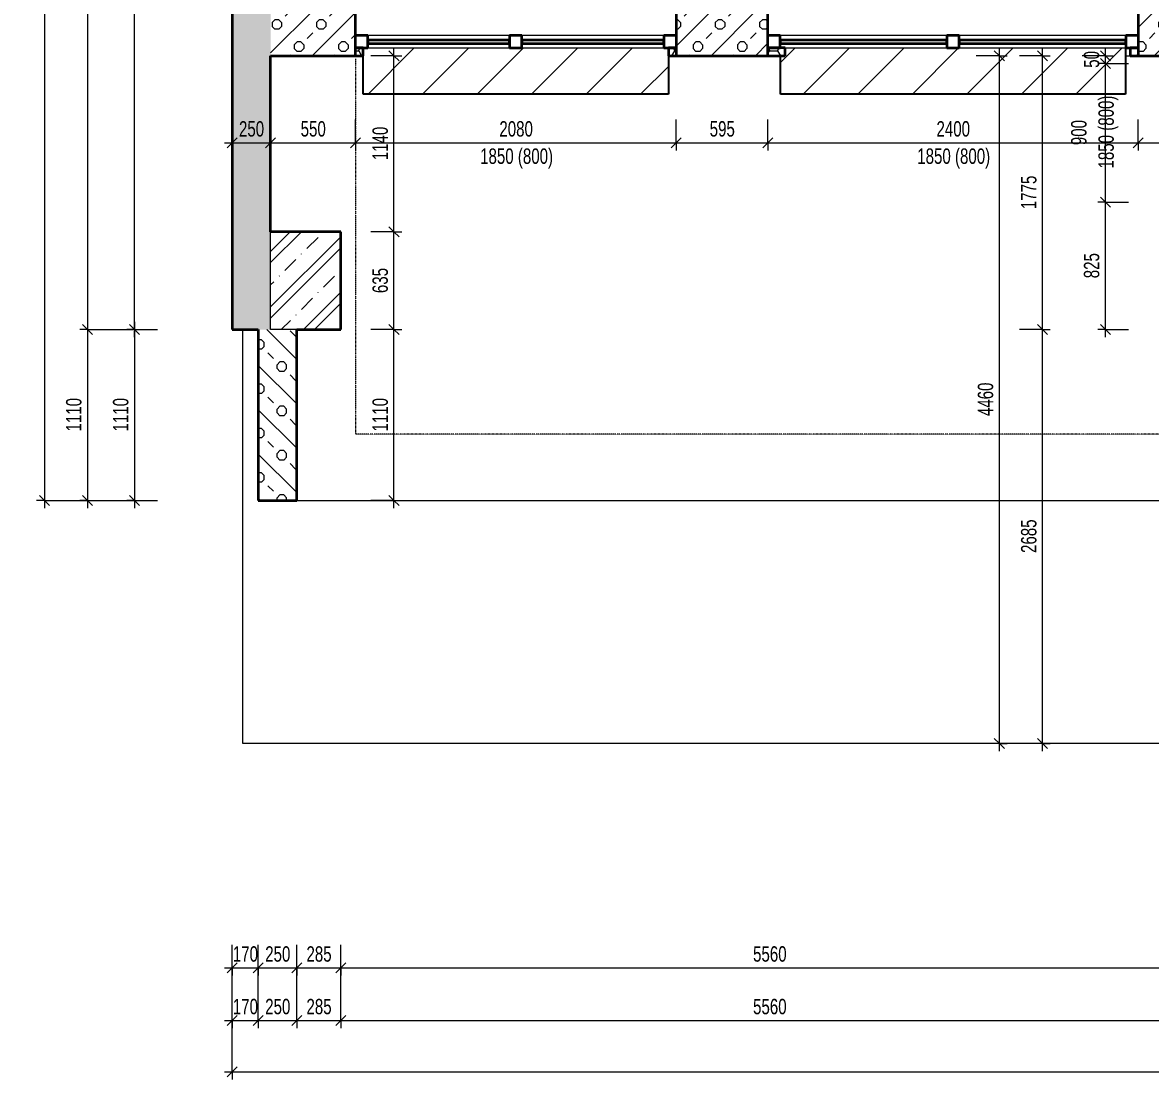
# Model space of a CAD drawing. Header units: millimetres. Extents: x -2814 to 222032, y -45352 to 20466.
# Drawn here: x -2814 to 4500, y -32796 to -25943 of the extents above; entities that cross this region are included whole.
import ezdxf

# ---------------------------------------------------------------- set-up
doc = ezdxf.new("R2010")
doc.units = ezdxf.units.MM
doc.linetypes.add('Dash dot dot', pattern=[5, 2, -1, 0, -1, 0, -1])
for name, color, linetype, lineweight in [('A-ANNO-DIMS', 211, 'Continuous', 9), ('A-ANNO-DIMS-50', 211, 'Continuous', 9), ('A-DETL', 90, 'Continuous', 13), ('A-FLOR', 192, 'Continuous', 13), ('A-GLAZ', 151, 'Continuous', 13), ('A-WALL', 113, 'Continuous', 13), ('A-WALL-PATT', 111, 'Continuous', 13), ('Q-SPCQ', 91, 'Continuous', 13)]:
    doc.layers.add(name, color=color, linetype=linetype, lineweight=lineweight)
doc.styles.add('Arial_1', font='arial.ttf', dxfattribs={"width": 0.7, "height": 100})
doc.dimstyles.new('Vnitřní_-_průhledné', dxfattribs={"dimscale": 304.8, "dimtxt": 102.02594, "dimasz": 0.213255, "dimexe": 0.164042, "dimexo": 0.0625, "dimgap": 0.032808, "dimtad": 1, "dimdec": 0, "dimrnd": 5, "dimzin": 0, "dimdsep": 46, "dimtxsty": 'Arial_1', "dimblk1": 'OBLIQUE', "dimblk2": 'OBLIQUE', "dimsah": 1, "dimcen": 0.09, "dimdle": 0.164042, "dimazin": 0, "dimtfac": 1, "dimtdec": 4, "dimtix": 1, "dimtmove": 0, "dimatfit": 3, "dimfxl": 0.492126, "dimfxlon": 1, "dimtvp": 1, "dimtolj": 1, "dimtzin": 0, "dimarcsym": 2})
doc.dimstyles.new('Vnitřní_-_průhledné_2', dxfattribs={"dimscale": 304.8, "dimtxt": 102.02594, "dimasz": 0.213255, "dimexe": 0.164042, "dimexo": 0.0625, "dimgap": 0.032808, "dimtad": 1, "dimdec": 0, "dimrnd": 5, "dimzin": 0, "dimdsep": 46, "dimtxsty": 'Arial_1', "dimblk1": 'OBLIQUE', "dimblk2": 'OBLIQUE', "dimsah": 1, "dimcen": 0.09, "dimdle": 0.164042, "dimazin": 0, "dimtfac": 1, "dimtdec": 4, "dimtix": 1, "dimtmove": 2, "dimatfit": 3, "dimfxl": 0.492126, "dimfxlon": 1, "dimtvp": 1, "dimtolj": 1, "dimtzin": 0, "dimarcsym": 2})

# ---------------------------------------------------------------- blocks, each defined once
blk = doc.blocks.new('OKNO_2k_nadsvetlik - OKNO_2k_nadsvetlik 2080 x 1850-1972484-1NP_DEMOLICE A')
at = {"layer": 'A-GLAZ'}
h = blk.add_hatch(dxfattribs=at)
h.set_pattern_fill('FP_90', color=256, style=0, pattern_type=2)
h.set_pattern_definition([(180, (384.59, -26007.526), (-75, -43.3), [50, -100]), (240, (334.59, -26007.526), (-0.0011, -86.601905), [50, -100]), (120, (334.59, -26007.526), (-74.9989, 43.301905), [50, -100])])
h.paths.add_polyline_path([(-1040, 151), (-1040, 100), (-990, 100), (-990, 151)])
h.paths.add_polyline_path([(990, 151), (990, 100), (1040, 100), (1040, 151)])
at = {"layer": 'A-GLAZ', "lineweight": 35}
for p, q in [((-990, 151), (-1040, 151)), ((-1040, 151), (-1040, 150)), ((-990, 100), (-990, 151)), ((990, 151), (990, 100)), ((1040, 151), (990, 151)), ((1040, 150), (1040, 151)), ((-1040, 100), (-990, 100)), ((-960, 100), (-1040, 100)), ((-960, 20), (-960, 100)), ((40, 100), (-40, 100)), ((-40, 100), (-40, 20)), ((40, 20), (40, 100)), ((1040, 100), (960, 100)), ((960, 100), (960, 20)), ((990, 100), (1040, 100)), ((-1040, 20), (-960, 20)), ((-40, 70), (-960, 70)), ((-960, 70), (-960, 50)), ((-960, 50), (-40, 50)), ((-40, 50), (-40, 70)), ((-40, 20), (40, 20)), ((960, 70), (40, 70)), ((40, 70), (40, 50)), ((40, 50), (960, 50)), ((960, 50), (960, 70)), ((960, 20), (1040, 20))]:
    blk.add_line(p, q, dxfattribs=at)
at = {"layer": 'A-GLAZ'}
for p, q in [((-40, 100), (-960, 100)), ((960, 100), (40, 100)), ((-960, 20), (-40, 20)), ((40, 20), (960, 20))]:
    blk.add_line(p, q, dxfattribs=at)
blk = doc.blocks.new('parapet_ext - parapet_ext-1802078-1NP_DEMOLICE A')
at = {"layer": 'Q-SPCQ'}
h = blk.add_hatch(dxfattribs=at)
h.set_pattern_fill('FP_91', color=41, style=0, pattern_type=2)
h.set_pattern_definition([(225, (384.6, -26107.53), (176.7767, -176.7767), [])])
h.paths.add_polyline_path([(40, 300), (-990, 300), (-990, 0), (990, 0), (990, 300), (960, 300)])
at = {"layer": 'Q-SPCQ', "color": 31, "lineweight": 25}
for p, q in [((-990, 51), (-990, 300)), ((-990, 300), (990, 300)), ((990, 300), (990, 51))]:
    blk.add_line(p, q, dxfattribs=at)
blk = doc.blocks.new('OKNO_2k_nadsvetlik - OKNO_2k_nadsvetlik 2400 x 1850-1972470-1NP_DEMOLICE A')
at = {"layer": 'A-GLAZ'}
h = blk.add_hatch(dxfattribs=at)
h.set_pattern_fill('FP_92', color=256, style=0, pattern_type=2)
h.set_pattern_definition([(180, (3218.98, -26007.526), (-75, -43.3), [50, -100]), (240, (3168.98, -26007.526), (-0.0011, -86.601905), [50, -100]), (120, (3168.98, -26007.526), (-74.9989, 43.301905), [50, -100])])
h.paths.add_polyline_path([(-1200, 151), (-1200, 100), (-1150, 100), (-1150, 151)])
h.paths.add_polyline_path([(1200, 151), (1087.4, 151), (1087.4, 100), (1200, 100), (1200, 150)])
at = {"layer": 'A-GLAZ', "lineweight": 35}
for p, q in [((-1150, 151), (-1200, 151)), ((-1200, 151), (-1200, 150)), ((-1150, 100), (-1150, 151)), ((1087.4, 151), (1087.4, 100)), ((1200, 151), (1087.4, 151)), ((1200, 150), (1200, 151)), ((-1200, 100), (-1150, 100)), ((-1120, 100), (-1200, 100)), ((-1120, 20), (-1120, 100)), ((40, 100), (-40, 100)), ((-40, 100), (-40, 20)), ((40, 20), (40, 100)), ((1087.4, 100), (1200, 100)), ((1200, 100), (1120, 100)), ((1120, 100), (1120, 20)), ((-1200, 20), (-1120, 20)), ((-40, 70), (-1120, 70)), ((-1120, 70), (-1120, 50)), ((-1120, 50), (-40, 50)), ((-40, 50), (-40, 70)), ((-40, 20), (40, 20)), ((1120, 70), (40, 70)), ((40, 70), (40, 50)), ((40, 50), (1120, 50)), ((1120, 50), (1120, 70)), ((1120, 20), (1200, 20))]:
    blk.add_line(p, q, dxfattribs=at)
at = {"layer": 'A-GLAZ'}
for p, q in [((-1118.7, 151), (-1150, 151)), ((-40, 100), (-1120, 100)), ((1087.4, 100), (40, 100)), ((-1120, 20), (-40, 20)), ((40, 20), (1120, 20))]:
    blk.add_line(p, q, dxfattribs=at)
blk = doc.blocks.new('parapet_ext - parapet_ext-1802085-1NP_DEMOLICE A')
at = {"layer": 'Q-SPCQ'}
h = blk.add_hatch(dxfattribs=at)
h.set_pattern_fill('FP_93', color=41, style=0, pattern_type=2)
h.set_pattern_definition([(225, (3218.98, -26107.53), (176.7767, -176.7767), [])])
h.paths.add_polyline_path([(-1118.7, 300), (-1118.7, 0), (1087.4, 0), (1087.4, 51), (1118.7, 51), (1118.7, 300), (-809, 300)])
at = {"layer": 'Q-SPCQ', "color": 31, "lineweight": 25}
for p, q in [((-1118.7, 0), (-1118.7, 300)), ((-1118.7, 300), (1118.7, 300)), ((1118.7, 300), (1118.7, 51))]:
    blk.add_line(p, q, dxfattribs=at)
blk = doc.blocks.new('DIMBLOCK13-1NP_DEMOLICE A')
at = {"layer": 'A-ANNO-DIMS-50'}
for p, q in [((-2087.9, -22788.8), (-2137.9, -22788.8)), ((-2087.9, -27983.8), (-2087.9, -22788.8)), ((-2087.9, -22788.8), (-1937.9, -22788.8)), ((-2087.9, -27933.8), (-2137.9, -27933.8)), ((-2087.9, -27933.8), (-1937.9, -27933.8))]:
    blk.add_line(p, q, dxfattribs=at)
at = {"layer": 'A-ANNO-DIMS-50', "lineweight": 18}
for p, q in [((-2087.9, -22788.8), (-2120.4, -22756.3)), ((-2087.9, -22788.8), (-2055.4, -22821.3)), ((-2087.9, -27933.8), (-2120.4, -27901.3)), ((-2087.9, -27933.8), (-2055.4, -27966.3))]:
    blk.add_line(p, q, dxfattribs=at)
at = {"layer": 'A-ANNO-DIMS-50', "color": 0, "insert": (-2227.7, -25468), "char_height": 100, "width": 256.164, "attachment_point": 1, "rotation": 90, "line_spacing_factor": 0.941778, "style": 'Arial_1'}
blk.add_mtext('5145', dxfattribs=at)
blk = doc.blocks.new('_Oblique')
at = {"color": 0, "linetype": 'ByBlock', "lineweight": -2}
blk.add_line((-0.5, -0.5), (0.5, 0.5), dxfattribs=at)
blk = doc.blocks.new('DIMBLOCK92-1NP_DEMOLICE A')
at = {"layer": 'A-ANNO-DIMS-50'}
for p, q in [((-1455.4, -32072.3), (-1455.4, -31922.3)), ((-1285.4, -32072.3), (-1285.4, -31922.3)), ((-1505.4, -32072.3), (-1285.4, -32072.3)), ((-1455.4, -32072.3), (-1455.4, -32122.3)), ((-1285.4, -32072.3), (-1285.4, -32122.3))]:
    blk.add_line(p, q, dxfattribs=at)
at = {"layer": 'A-ANNO-DIMS-50', "lineweight": 18}
for p, q in [((-1455.4, -32072.3), (-1487.9, -32104.8)), ((-1455.4, -32072.3), (-1422.9, -32039.8)), ((-1285.4, -32072.3), (-1317.9, -32104.8)), ((-1285.4, -32072.3), (-1252.9, -32039.8))]:
    blk.add_line(p, q, dxfattribs=at)
at = {"layer": 'A-ANNO-DIMS-50', "color": 0, "insert": (-1450.5, -31932.5), "char_height": 100, "width": 192.123, "attachment_point": 1, "line_spacing_factor": 0.941778, "style": 'Arial_1'}
blk.add_mtext('170', dxfattribs=at)
blk = doc.blocks.new('DIMBLOCK93-1NP_DEMOLICE A')
at = {"layer": 'A-ANNO-DIMS-50'}
for p, q in [((-1285.4, -32072.3), (-1285.4, -31922.3)), ((-1035.4, -32072.3), (-1035.4, -31922.3)), ((-1285.4, -32072.3), (-1035.4, -32072.3)), ((-1285.4, -32072.3), (-1285.4, -32122.3)), ((-1035.4, -32072.3), (-1035.4, -32122.3))]:
    blk.add_line(p, q, dxfattribs=at)
at = {"layer": 'A-ANNO-DIMS-50', "lineweight": 18}
for p, q in [((-1285.4, -32072.3), (-1317.9, -32104.8)), ((-1285.4, -32072.3), (-1252.9, -32039.8)), ((-1035.4, -32072.3), (-1067.9, -32104.8)), ((-1035.4, -32072.3), (-1002.9, -32039.8))]:
    blk.add_line(p, q, dxfattribs=at)
at = {"layer": 'A-ANNO-DIMS-50', "color": 0, "insert": (-1240.5, -31932.5), "char_height": 100, "width": 192.123, "attachment_point": 1, "line_spacing_factor": 0.941778, "style": 'Arial_1'}
blk.add_mtext('250', dxfattribs=at)
blk = doc.blocks.new('DIMBLOCK94-1NP_DEMOLICE A')
at = {"layer": 'A-ANNO-DIMS-50'}
for p, q in [((-1035.4, -32072.3), (-1035.4, -31922.3)), ((-750.4, -32072.3), (-750.4, -31922.3)), ((-1035.4, -32072.3), (-750.4, -32072.3)), ((-1035.4, -32072.3), (-1035.4, -32122.3)), ((-750.4, -32072.3), (-750.4, -32122.3))]:
    blk.add_line(p, q, dxfattribs=at)
at = {"layer": 'A-ANNO-DIMS-50', "lineweight": 18}
for p, q in [((-1035.4, -32072.3), (-1067.9, -32104.8)), ((-1035.4, -32072.3), (-1002.9, -32039.8)), ((-750.4, -32072.3), (-782.9, -32104.8)), ((-750.4, -32072.3), (-717.9, -32039.8))]:
    blk.add_line(p, q, dxfattribs=at)
at = {"layer": 'A-ANNO-DIMS-50', "color": 0, "insert": (-973, -31932.5), "char_height": 100, "width": 192.123, "attachment_point": 1, "line_spacing_factor": 0.941778, "style": 'Arial_1'}
blk.add_mtext('285', dxfattribs=at)
blk = doc.blocks.new('DIMBLOCK95-1NP_DEMOLICE A')
at = {"layer": 'A-ANNO-DIMS-50'}
for p, q in [((-750.4, -32072.3), (-750.4, -31922.3)), ((4809.6, -32072.3), (4809.6, -31922.3)), ((-750.4, -32072.3), (4809.6, -32072.3)), ((-750.4, -32072.3), (-750.4, -32122.3)), ((4809.6, -32072.3), (4809.6, -32122.3))]:
    blk.add_line(p, q, dxfattribs=at)
at = {"layer": 'A-ANNO-DIMS-50', "lineweight": 18}
for p, q in [((-750.4, -32072.3), (-782.9, -32104.8)), ((-750.4, -32072.3), (-717.9, -32039.8)), ((4809.6, -32072.3), (4777.1, -32104.8)), ((4809.6, -32072.3), (4842.1, -32039.8))]:
    blk.add_line(p, q, dxfattribs=at)
at = {"layer": 'A-ANNO-DIMS-50', "color": 0, "insert": (1922.9, -31932.5), "char_height": 100, "width": 256.164, "attachment_point": 1, "line_spacing_factor": 0.941778, "style": 'Arial_1'}
blk.add_mtext('5560', dxfattribs=at)
blk = doc.blocks.new('DIMBLOCK113-1NP_DEMOLICE A')
at = {"layer": 'A-ANNO-DIMS-50'}
for p, q in [((-1455.4, -26721.7), (-1455.4, -26571.7)), ((-1205.4, -26721.7), (-1205.4, -26571.7)), ((-1505.4, -26721.7), (-1205.4, -26721.7)), ((-1455.4, -26721.7), (-1455.4, -26771.7)), ((-1205.4, -26721.7), (-1205.4, -26771.7))]:
    blk.add_line(p, q, dxfattribs=at)
at = {"layer": 'A-ANNO-DIMS-50', "lineweight": 18}
for p, q in [((-1455.4, -26721.7), (-1422.9, -26689.2)), ((-1205.4, -26721.7), (-1172.9, -26689.2)), ((-1455.4, -26721.7), (-1487.9, -26754.2)), ((-1205.4, -26721.7), (-1237.9, -26754.2))]:
    blk.add_line(p, q, dxfattribs=at)
at = {"layer": 'A-ANNO-DIMS-50', "color": 0, "insert": (-1410.5, -26581.9), "char_height": 100, "width": 192.123, "attachment_point": 1, "line_spacing_factor": 0.941778, "style": 'Arial_1'}
blk.add_mtext('250', dxfattribs=at)
blk = doc.blocks.new('DIMBLOCK114-1NP_DEMOLICE A')
at = {"layer": 'A-ANNO-DIMS-50'}
for p, q in [((-1205.4, -26721.7), (-1205.4, -26571.7)), ((-655.4, -26721.7), (-655.4, -26571.7)), ((-1205.4, -26721.7), (-655.4, -26721.7)), ((-1205.4, -26721.7), (-1205.4, -26771.7)), ((-655.4, -26721.7), (-655.4, -26771.7))]:
    blk.add_line(p, q, dxfattribs=at)
at = {"layer": 'A-ANNO-DIMS-50', "lineweight": 18}
for p, q in [((-1205.4, -26721.7), (-1172.9, -26689.2)), ((-655.4, -26721.7), (-622.9, -26689.2)), ((-1205.4, -26721.7), (-1237.9, -26754.2)), ((-655.4, -26721.7), (-687.9, -26754.2))]:
    blk.add_line(p, q, dxfattribs=at)
at = {"layer": 'A-ANNO-DIMS-50', "color": 0, "insert": (-1010.5, -26581.9), "char_height": 100, "width": 192.123, "attachment_point": 1, "line_spacing_factor": 0.941778, "style": 'Arial_1'}
blk.add_mtext('550', dxfattribs=at)
blk = doc.blocks.new('DIMBLOCK115-1NP_DEMOLICE A')
at = {"layer": 'A-ANNO-DIMS-50'}
for p, q in [((-655.4, -26721.7), (-655.4, -26571.7)), ((1424.6, -26721.7), (1424.6, -26571.7)), ((-655.4, -26721.7), (1424.6, -26721.7)), ((-655.4, -26721.7), (-655.4, -26771.7)), ((1424.6, -26721.7), (1424.6, -26771.7))]:
    blk.add_line(p, q, dxfattribs=at)
at = {"layer": 'A-ANNO-DIMS-50', "lineweight": 18}
for p, q in [((-655.4, -26721.7), (-622.9, -26689.2)), ((1424.6, -26721.7), (1457.1, -26689.2)), ((-655.4, -26721.7), (-687.9, -26754.2)), ((1424.6, -26721.7), (1392.1, -26754.2))]:
    blk.add_line(p, q, dxfattribs=at)
at = {"layer": 'A-ANNO-DIMS-50', "color": 0, "char_height": 100, "attachment_point": 1, "line_spacing_factor": 0.941778, "style": 'Arial_1'}
for s, insert, width in [('2080', (277.9, -26581.9), 256.164), ('1850 (800)', (153.1, -26758.9), 555.649)]:
    blk.add_mtext(s, dxfattribs=dict(at, insert=insert, width=width))
blk = doc.blocks.new('DIMBLOCK116-1NP_DEMOLICE A')
at = {"layer": 'A-ANNO-DIMS-50'}
for p, q in [((1424.6, -26721.7), (1424.6, -26571.7)), ((2019, -26721.7), (2019, -26571.7)), ((1424.6, -26721.7), (2019, -26721.7)), ((1424.6, -26721.7), (1424.6, -26771.7)), ((2019, -26721.7), (2019, -26771.7))]:
    blk.add_line(p, q, dxfattribs=at)
at = {"layer": 'A-ANNO-DIMS-50', "lineweight": 18}
for p, q in [((1424.6, -26721.7), (1457.1, -26689.2)), ((2019, -26721.7), (2051.5, -26689.2)), ((1424.6, -26721.7), (1392.1, -26754.2)), ((2019, -26721.7), (1986.5, -26754.2))]:
    blk.add_line(p, q, dxfattribs=at)
at = {"layer": 'A-ANNO-DIMS-50', "color": 0, "insert": (1641.7, -26581.9), "char_height": 100, "width": 192.123, "attachment_point": 1, "line_spacing_factor": 0.941778, "style": 'Arial_1'}
blk.add_mtext('595', dxfattribs=at)
blk = doc.blocks.new('DIMBLOCK117-1NP_DEMOLICE A')
at = {"layer": 'A-ANNO-DIMS-50'}
for p, q in [((2019, -26721.7), (2019, -26571.7)), ((4419, -26721.7), (4419, -26571.7)), ((2019, -26721.7), (4419, -26721.7)), ((2019, -26721.7), (2019, -26771.7)), ((4419, -26721.7), (4419, -26771.7))]:
    blk.add_line(p, q, dxfattribs=at)
at = {"layer": 'A-ANNO-DIMS-50', "lineweight": 18}
for p, q in [((2019, -26721.7), (2051.5, -26689.2)), ((4419, -26721.7), (4451.5, -26689.2)), ((2019, -26721.7), (1986.5, -26754.2)), ((4419, -26721.7), (4386.5, -26754.2))]:
    blk.add_line(p, q, dxfattribs=at)
at = {"layer": 'A-ANNO-DIMS-50', "color": 0, "char_height": 100, "attachment_point": 1, "line_spacing_factor": 0.941778, "style": 'Arial_1'}
for s, insert, width in [('2400', (3112.2, -26581.9), 256.164), ('1850 (800)', (2987.5, -26758.9), 555.649)]:
    blk.add_mtext(s, dxfattribs=dict(at, insert=insert, width=width))
blk = doc.blocks.new('DIMBLOCK118-1NP_DEMOLICE A')
at = {"layer": 'A-ANNO-DIMS-50'}
for p, q in [((4419, -26721.7), (4419, -26571.7)), ((4949.6, -26721.7), (4949.6, -26571.7)), ((4419, -26721.7), (4949.6, -26721.7)), ((4419, -26721.7), (4419, -26771.7)), ((4949.6, -26721.7), (4949.6, -26771.7))]:
    blk.add_line(p, q, dxfattribs=at)
at = {"layer": 'A-ANNO-DIMS-50', "lineweight": 18}
for p, q in [((4419, -26721.7), (4451.5, -26689.2)), ((4949.6, -26721.7), (4982.1, -26689.2)), ((4419, -26721.7), (4386.5, -26754.2)), ((4949.6, -26721.7), (4917.1, -26754.2))]:
    blk.add_line(p, q, dxfattribs=at)
at = {"layer": 'A-ANNO-DIMS-50', "color": 0, "insert": (4604.2, -26581.9), "char_height": 100, "width": 192.123, "attachment_point": 1, "line_spacing_factor": 0.941778, "style": 'Arial_1'}
blk.add_mtext('530', dxfattribs=at)
blk = doc.blocks.new('DIMBLOCK120-1NP_DEMOLICE A')
at = {"layer": 'A-ANNO-DIMS-50'}
for p, q in [((-2087.9, -27933.8), (-2137.9, -27933.8)), ((-2087.9, -27883.8), (-2087.9, -29091.8)), ((-2087.9, -27933.8), (-1937.9, -27933.8)), ((-2087.9, -29041.8), (-2137.9, -29041.8)), ((-2087.9, -29041.8), (-1937.9, -29041.8))]:
    blk.add_line(p, q, dxfattribs=at)
at = {"layer": 'A-ANNO-DIMS-50', "lineweight": 18}
for p, q in [((-2087.9, -27933.8), (-2120.4, -27901.3)), ((-2087.9, -27933.8), (-2055.4, -27966.3)), ((-2087.9, -29041.8), (-2120.4, -29009.3)), ((-2087.9, -29041.8), (-2055.4, -29074.3))]:
    blk.add_line(p, q, dxfattribs=at)
at = {"layer": 'A-ANNO-DIMS-50', "color": 0, "insert": (-2227.7, -28594.5), "char_height": 100, "width": 256.164, "attachment_point": 1, "rotation": 90, "line_spacing_factor": 0.941778, "style": 'Arial_1'}
blk.add_mtext('1110', dxfattribs=at)
blk = doc.blocks.new('DIMBLOCK151-1NP_DEMOLICE A')
at = {"layer": 'A-ANNO-DIMS-50'}
for p, q in [((4207.5, -27107.5), (4157.5, -27107.5)), ((4207.5, -27983.8), (4207.5, -27107.5)), ((4207.5, -27107.5), (4357.5, -27107.5)), ((4207.5, -27933.8), (4157.5, -27933.8)), ((4207.5, -27933.8), (4357.5, -27933.8))]:
    blk.add_line(p, q, dxfattribs=at)
at = {"layer": 'A-ANNO-DIMS-50', "lineweight": 18}
for p, q in [((4207.5, -27107.5), (4175, -27075)), ((4207.5, -27107.5), (4240, -27140)), ((4207.5, -27933.8), (4175, -27901.3)), ((4207.5, -27933.8), (4240, -27966.3))]:
    blk.add_line(p, q, dxfattribs=at)
at = {"layer": 'A-ANNO-DIMS-50', "color": 0, "insert": (4067.7, -27600.7), "char_height": 100, "width": 192.123, "attachment_point": 1, "rotation": 90, "line_spacing_factor": 0.941778, "style": 'Arial_1'}
blk.add_mtext('825', dxfattribs=at)
blk = doc.blocks.new('DIMBLOCK152-1NP_DEMOLICE A')
at = {"layer": 'A-ANNO-DIMS-50', "lineweight": 18}
for p, q in [((4207.5, -26207.5), (4175, -26175)), ((4207.5, -26207.5), (4240, -26240)), ((4207.5, -27107.5), (4175, -27075)), ((4207.5, -27107.5), (4240, -27140))]:
    blk.add_line(p, q, dxfattribs=at)
at = {"layer": 'A-ANNO-DIMS-50'}
for p, q in [((4207.5, -26207.5), (4157.5, -26207.5)), ((4207.5, -27107.5), (4207.5, -26207.5)), ((4207.5, -26207.5), (4357.5, -26207.5)), ((4207.5, -27107.5), (4157.5, -27107.5)), ((4207.5, -27107.5), (4357.5, -27107.5))]:
    blk.add_line(p, q, dxfattribs=at)
at = {"layer": 'A-ANNO-DIMS-50', "color": 0, "char_height": 100, "attachment_point": 1, "rotation": 90, "line_spacing_factor": 0.941778, "style": 'Arial_1'}
for s, insert, width in [('1850 (800)', (4162, -26889), 555.649), ('900', (3985.1, -26737.6), 192.123)]:
    blk.add_mtext(s, dxfattribs=dict(at, insert=insert, width=width))
blk = doc.blocks.new('DIMBLOCK153-1NP_DEMOLICE A')
at = {"layer": 'A-ANNO-DIMS-50'}
for p, q in [((4207.5, -26207.5), (4207.5, -26107.5)), ((4207.5, -26157.5), (4057.5, -26157.5)), ((4207.5, -26157.5), (4257.5, -26157.5)), ((4207.5, -26207.5), (4157.5, -26207.5)), ((4207.5, -26207.5), (4357.5, -26207.5))]:
    blk.add_line(p, q, dxfattribs=at)
at = {"layer": 'A-ANNO-DIMS-50', "lineweight": 18}
for p, q in [((4207.5, -26157.5), (4175, -26125)), ((4207.5, -26207.5), (4175, -26175)), ((4207.5, -26157.5), (4240, -26190)), ((4207.5, -26207.5), (4240, -26240))]:
    blk.add_line(p, q, dxfattribs=at)
at = {"layer": 'A-ANNO-DIMS-50', "color": 0, "insert": (4067.7, -26235.9), "char_height": 100, "width": 128.082, "attachment_point": 1, "rotation": 90, "line_spacing_factor": 0.941778, "style": 'Arial_1'}
blk.add_mtext('50', dxfattribs=at)
blk = doc.blocks.new('DIMBLOCK154-1NP_DEMOLICE A')
at = {"layer": 'A-ANNO-DIMS-50'}
for p, q in [((-405.3, -27933.8), (-555.3, -27933.8)), ((-405.3, -29091.8), (-405.3, -27933.8)), ((-405.3, -27933.8), (-355.3, -27933.8)), ((-405.3, -29041.8), (-555.3, -29041.8)), ((-405.3, -29041.8), (-355.3, -29041.8))]:
    blk.add_line(p, q, dxfattribs=at)
at = {"layer": 'A-ANNO-DIMS-50', "lineweight": 18}
for p, q in [((-405.3, -27933.8), (-437.8, -27901.3)), ((-405.3, -27933.8), (-372.8, -27966.3)), ((-405.3, -29041.8), (-437.8, -29009.3)), ((-405.3, -29041.8), (-372.8, -29074.3))]:
    blk.add_line(p, q, dxfattribs=at)
at = {"layer": 'A-ANNO-DIMS-50', "color": 0, "insert": (-545.2, -28594.5), "char_height": 100, "width": 256.164, "attachment_point": 1, "rotation": 90, "line_spacing_factor": 0.941778, "style": 'Arial_1'}
blk.add_mtext('1110', dxfattribs=at)
blk = doc.blocks.new('DIMBLOCK155-1NP_DEMOLICE A')
at = {"layer": 'A-ANNO-DIMS-50', "lineweight": 18}
for p, q in [((-405.3, -27300), (-437.8, -27267.5)), ((-405.3, -27300), (-372.8, -27332.5)), ((-405.3, -27933.8), (-437.8, -27901.3)), ((-405.3, -27933.8), (-372.8, -27966.3))]:
    blk.add_line(p, q, dxfattribs=at)
at = {"layer": 'A-ANNO-DIMS-50'}
for p, q in [((-405.3, -27300), (-555.3, -27300)), ((-405.3, -27933.8), (-405.3, -27300)), ((-405.3, -27300), (-355.3, -27300)), ((-405.3, -27933.8), (-555.3, -27933.8)), ((-405.3, -27933.8), (-355.3, -27933.8))]:
    blk.add_line(p, q, dxfattribs=at)
at = {"layer": 'A-ANNO-DIMS-50', "color": 0, "insert": (-545.2, -27697), "char_height": 100, "width": 192.123, "attachment_point": 1, "rotation": 90, "line_spacing_factor": 0.941778, "style": 'Arial_1'}
blk.add_mtext('635', dxfattribs=at)
blk = doc.blocks.new('DIMBLOCK156-1NP_DEMOLICE A')
at = {"layer": 'A-ANNO-DIMS-50'}
for p, q in [((-405.3, -27300), (-405.3, -26107.5)), ((-405.3, -26157.5), (-555.3, -26157.5)), ((-405.3, -26157.5), (-355.3, -26157.5)), ((-405.3, -27300), (-555.3, -27300)), ((-405.3, -27300), (-355.3, -27300))]:
    blk.add_line(p, q, dxfattribs=at)
at = {"layer": 'A-ANNO-DIMS-50', "lineweight": 18}
for p, q in [((-405.3, -26157.5), (-437.8, -26125)), ((-405.3, -26157.5), (-372.8, -26190)), ((-405.3, -27300), (-437.8, -27267.5)), ((-405.3, -27300), (-372.8, -27332.5))]:
    blk.add_line(p, q, dxfattribs=at)
at = {"layer": 'A-ANNO-DIMS-50', "color": 0, "insert": (-545.2, -26835.5), "char_height": 100, "width": 256.164, "attachment_point": 1, "rotation": 90, "line_spacing_factor": 0.941778, "style": 'Arial_1'}
blk.add_mtext('1140', dxfattribs=at)
blk = doc.blocks.new('DIMBLOCK160-1NP_DEMOLICE A')
at = {"layer": 'A-ANNO-DIMS-50'}
for p, q in [((-1455.4, -32413.4), (-1455.4, -31991.4)), ((-1285.4, -32413.4), (-1285.4, -32007.2)), ((-1505.4, -32413.4), (-1285.4, -32413.4)), ((-1455.4, -32413.4), (-1455.4, -32463.4)), ((-1285.4, -32413.4), (-1285.4, -32463.4))]:
    blk.add_line(p, q, dxfattribs=at)
at = {"layer": 'A-ANNO-DIMS-50', "lineweight": 18}
for p, q in [((-1455.4, -32413.4), (-1422.9, -32380.9)), ((-1285.4, -32413.4), (-1252.9, -32380.9)), ((-1455.4, -32413.4), (-1487.9, -32445.9)), ((-1285.4, -32413.4), (-1317.9, -32445.9))]:
    blk.add_line(p, q, dxfattribs=at)
at = {"layer": 'A-ANNO-DIMS-50', "color": 0, "insert": (-1450.5, -32273.6), "char_height": 100, "width": 192.123, "attachment_point": 1, "line_spacing_factor": 0.941778, "style": 'Arial_1'}
blk.add_mtext('170', dxfattribs=at)
blk = doc.blocks.new('DIMBLOCK161-1NP_DEMOLICE A')
at = {"layer": 'A-ANNO-DIMS-50'}
for p, q in [((-1285.4, -32413.4), (-1285.4, -32007.2)), ((-1035.4, -32413.4), (-1035.4, -31991.4)), ((-1285.4, -32413.4), (-1035.4, -32413.4)), ((-1285.4, -32413.4), (-1285.4, -32463.4)), ((-1035.4, -32413.4), (-1035.4, -32463.4))]:
    blk.add_line(p, q, dxfattribs=at)
at = {"layer": 'A-ANNO-DIMS-50', "lineweight": 18}
for p, q in [((-1285.4, -32413.4), (-1252.9, -32380.9)), ((-1035.4, -32413.4), (-1002.9, -32380.9)), ((-1285.4, -32413.4), (-1317.9, -32445.9)), ((-1035.4, -32413.4), (-1067.9, -32445.9))]:
    blk.add_line(p, q, dxfattribs=at)
at = {"layer": 'A-ANNO-DIMS-50', "color": 0, "insert": (-1240.5, -32273.6), "char_height": 100, "width": 192.123, "attachment_point": 1, "line_spacing_factor": 0.941778, "style": 'Arial_1'}
blk.add_mtext('250', dxfattribs=at)
blk = doc.blocks.new('DIMBLOCK162-1NP_DEMOLICE A')
at = {"layer": 'A-ANNO-DIMS-50'}
for p, q in [((-1035.4, -32413.4), (-1035.4, -31991.4)), ((-750.4, -32413.4), (-750.4, -32025.8)), ((-1035.4, -32413.4), (-750.4, -32413.4)), ((-1035.4, -32413.4), (-1035.4, -32463.4)), ((-750.4, -32413.4), (-750.4, -32463.4))]:
    blk.add_line(p, q, dxfattribs=at)
at = {"layer": 'A-ANNO-DIMS-50', "lineweight": 18}
for p, q in [((-1035.4, -32413.4), (-1002.9, -32380.9)), ((-750.4, -32413.4), (-717.9, -32380.9)), ((-1035.4, -32413.4), (-1067.9, -32445.9)), ((-750.4, -32413.4), (-782.9, -32445.9))]:
    blk.add_line(p, q, dxfattribs=at)
at = {"layer": 'A-ANNO-DIMS-50', "color": 0, "insert": (-973, -32273.6), "char_height": 100, "width": 192.123, "attachment_point": 1, "line_spacing_factor": 0.941778, "style": 'Arial_1'}
blk.add_mtext('285', dxfattribs=at)
blk = doc.blocks.new('DIMBLOCK163-1NP_DEMOLICE A')
at = {"layer": 'A-ANNO-DIMS-50'}
for p, q in [((-750.4, -32413.4), (-750.4, -32025.8)), ((4809.6, -32413.4), (4809.6, -32025.8)), ((-750.4, -32413.4), (4809.6, -32413.4)), ((-750.4, -32413.4), (-750.4, -32463.4)), ((4809.6, -32413.4), (4809.6, -32463.4))]:
    blk.add_line(p, q, dxfattribs=at)
at = {"layer": 'A-ANNO-DIMS-50', "lineweight": 18}
for p, q in [((-750.4, -32413.4), (-717.9, -32380.9)), ((4809.6, -32413.4), (4842.1, -32380.9)), ((-750.4, -32413.4), (-782.9, -32445.9)), ((4809.6, -32413.4), (4777.1, -32445.9))]:
    blk.add_line(p, q, dxfattribs=at)
at = {"layer": 'A-ANNO-DIMS-50', "color": 0, "insert": (1922.9, -32273.6), "char_height": 100, "width": 256.164, "attachment_point": 1, "line_spacing_factor": 0.941778, "style": 'Arial_1'}
blk.add_mtext('5560', dxfattribs=at)
blk = doc.blocks.new('DIMBLOCK176-1NP_DEMOLICE A')
at = {"layer": 'A-ANNO-DIMS-50'}
for p, q in [((41513.6, -32746.3), (41513.6, -31972)), ((-1455.4, -32746.3), (-1455.4, -32398)), ((-1505.4, -32746.3), (41513.6, -32746.3)), ((-1455.4, -32746.3), (-1455.4, -32796.3)), ((41513.6, -32746.3), (41513.6, -32796.3))]:
    blk.add_line(p, q, dxfattribs=at)
at = {"layer": 'A-ANNO-DIMS-50', "lineweight": 18}
for p, q in [((-1455.4, -32746.3), (-1487.9, -32778.8)), ((-1455.4, -32746.3), (-1422.9, -32713.8)), ((41513.6, -32746.3), (41481.1, -32778.8)), ((41513.6, -32746.3), (41546.1, -32713.8))]:
    blk.add_line(p, q, dxfattribs=at)
at = {"layer": 'A-ANNO-DIMS-50', "color": 0, "insert": (19895.7, -32606.5), "char_height": 100, "width": 320.204, "attachment_point": 1, "line_spacing_factor": 0.941778, "style": 'Arial_1'}
blk.add_mtext('42970', dxfattribs=at)
blk = doc.blocks.new('DIMBLOCK178-1NP_DEMOLICE A')
at = {"layer": 'A-ANNO-DIMS-50', "lineweight": 18}
for p, q in [((-2672.5, -101.8), (-2705, -69.3)), ((-2672.5, -101.8), (-2640, -134.3)), ((-2672.5, -29041.8), (-2705, -29009.3)), ((-2672.5, -29041.8), (-2640, -29074.3))]:
    blk.add_line(p, q, dxfattribs=at)
at = {"layer": 'A-ANNO-DIMS-50'}
for p, q in [((-2672.5, -51.8), (-2672.5, -29091.8)), ((-2672.5, -101.8), (-2722.5, -101.8)), ((-2672.5, -101.8), (-2077.2, -101.8)), ((-2672.5, -29041.8), (-2722.5, -29041.8)), ((-2672.5, -29041.8), (-2077.2, -29041.8))]:
    blk.add_line(p, q, dxfattribs=at)
at = {"layer": 'A-ANNO-DIMS-50', "color": 0, "insert": (-2812.3, -14705.2), "char_height": 100, "width": 320.204, "attachment_point": 1, "rotation": 90, "line_spacing_factor": 0.941778, "style": 'Arial_1'}
blk.add_mtext('28940', dxfattribs=at)
blk = doc.blocks.new('DIMBLOCK180-1NP_DEMOLICE A')
at = {"layer": 'A-ANNO-DIMS-50'}
for p, q in [((-2392, -16130), (-2442, -16130)), ((-2392, -16130), (-2392, -27933.8)), ((-2392, -16130), (-2043.7, -16130)), ((-2392, -27933.8), (-2442, -27933.8)), ((-2392, -27933.8), (-2097.7, -27933.8))]:
    blk.add_line(p, q, dxfattribs=at)
at = {"layer": 'A-ANNO-DIMS-50', "lineweight": 18}
for p, q in [((-2392, -16130), (-2424.5, -16097.5)), ((-2392, -16130), (-2359.5, -16162.5)), ((-2392, -27933.8), (-2424.5, -27901.3)), ((-2392, -27933.8), (-2359.5, -27966.3))]:
    blk.add_line(p, q, dxfattribs=at)
at = {"layer": 'A-ANNO-DIMS-50', "color": 0, "insert": (-2531.8, -22165.3), "char_height": 100, "width": 320.204, "attachment_point": 1, "rotation": 90, "line_spacing_factor": 0.941778, "style": 'Arial_1'}
blk.add_mtext('11805', dxfattribs=at)
blk = doc.blocks.new('DIMBLOCK181-1NP_DEMOLICE A')
at = {"layer": 'A-ANNO-DIMS-50'}
for p, q in [((-2392, -27933.8), (-2442, -27933.8)), ((-2392, -27933.8), (-2392, -29091.8)), ((-2392, -27933.8), (-2097.7, -27933.8)), ((-2392, -29041.8), (-2442, -29041.8)), ((-2392, -29041.8), (-2242, -29041.8))]:
    blk.add_line(p, q, dxfattribs=at)
at = {"layer": 'A-ANNO-DIMS-50', "lineweight": 18}
for p, q in [((-2392, -27933.8), (-2424.5, -27901.3)), ((-2392, -27933.8), (-2359.5, -27966.3)), ((-2392, -29041.8), (-2424.5, -29009.3)), ((-2392, -29041.8), (-2359.5, -29074.3))]:
    blk.add_line(p, q, dxfattribs=at)
at = {"layer": 'A-ANNO-DIMS-50', "color": 0, "insert": (-2531.8, -28594.5), "char_height": 100, "width": 256.164, "attachment_point": 1, "rotation": 90, "line_spacing_factor": 0.941778, "style": 'Arial_1'}
blk.add_mtext('1110', dxfattribs=at)
blk = doc.blocks.new('DIMBLOCK199-1NP_DEMOLICE A')
at = {"layer": 'A-ANNO-DIMS-50'}
for p, q in [((3800.2, -27933.8), (3650.2, -27933.8)), ((3800.2, -30667.1), (3800.2, -27933.8)), ((3800.2, -27933.8), (3850.2, -27933.8)), ((3800.2, -30617.1), (3650.2, -30617.1)), ((3800.2, -30617.1), (3850.2, -30617.1))]:
    blk.add_line(p, q, dxfattribs=at)
at = {"layer": 'A-ANNO-DIMS-50', "lineweight": 18}
for p, q in [((3800.2, -27933.8), (3767.7, -27901.3)), ((3800.2, -27933.8), (3832.7, -27966.3)), ((3800.2, -30617.1), (3767.7, -30584.6)), ((3800.2, -30617.1), (3832.7, -30649.6))]:
    blk.add_line(p, q, dxfattribs=at)
at = {"layer": 'A-ANNO-DIMS-50', "color": 0, "insert": (3660.4, -29382.2), "char_height": 100, "width": 256.164, "attachment_point": 1, "rotation": 90, "line_spacing_factor": 0.941778, "style": 'Arial_1'}
blk.add_mtext('2685', dxfattribs=at)
blk = doc.blocks.new('DIMBLOCK200-1NP_DEMOLICE A')
at = {"layer": 'A-ANNO-DIMS-50'}
for p, q in [((3800.2, -27933.8), (3800.2, -26108.5)), ((3800.2, -26158.5), (3650.2, -26158.5)), ((3800.2, -26158.5), (3850.2, -26158.5)), ((3800.2, -27933.8), (3650.2, -27933.8)), ((3800.2, -27933.8), (3850.2, -27933.8))]:
    blk.add_line(p, q, dxfattribs=at)
at = {"layer": 'A-ANNO-DIMS-50', "lineweight": 18}
for p, q in [((3800.2, -26158.5), (3767.7, -26126)), ((3800.2, -26158.5), (3832.7, -26191)), ((3800.2, -27933.8), (3767.7, -27901.3)), ((3800.2, -27933.8), (3832.7, -27966.3))]:
    blk.add_line(p, q, dxfattribs=at)
at = {"layer": 'A-ANNO-DIMS-50', "color": 0, "insert": (3660.4, -27152.9), "char_height": 100, "width": 256.164, "attachment_point": 1, "rotation": 90, "line_spacing_factor": 0.941778, "style": 'Arial_1'}
blk.add_mtext('1775', dxfattribs=at)
blk = doc.blocks.new('DIMBLOCK201-1NP_DEMOLICE A')
at = {"layer": 'A-ANNO-DIMS-50'}
for p, q in [((3519.8, -30667.1), (3519.8, -26108.5)), ((3519.8, -26158.5), (3369.8, -26158.5)), ((3519.8, -26158.5), (3569.8, -26158.5)), ((3519.8, -30617.1), (3369.8, -30617.1)), ((3519.8, -30617.1), (3569.8, -30617.1))]:
    blk.add_line(p, q, dxfattribs=at)
at = {"layer": 'A-ANNO-DIMS-50', "lineweight": 18}
for p, q in [((3519.8, -26158.5), (3487.3, -26126)), ((3519.8, -26158.5), (3552.3, -26191)), ((3519.8, -30617.1), (3487.3, -30584.6)), ((3519.8, -30617.1), (3552.3, -30649.6))]:
    blk.add_line(p, q, dxfattribs=at)
at = {"layer": 'A-ANNO-DIMS-50', "color": 0, "insert": (3379.9, -28494.6), "char_height": 100, "width": 256.164, "attachment_point": 1, "rotation": 90, "line_spacing_factor": 0.941778, "style": 'Arial_1'}
blk.add_mtext('4460', dxfattribs=at)

msp = doc.modelspace()

# ---------------------------------------------------------------- hatches: boundary and pattern name
at = {"layer": 'A-WALL-PATT'}
h = msp.add_hatch(dxfattribs=at)
h.set_pattern_fill('FP_7', color=256, angle=225, style=0, pattern_type=2)
h.set_pattern_definition([(135, (-1205.4, -22110.06), (-143.684, -143.684), []), (90, (-1272.71, -21881.11), (-143.684, 143.684), [25.4, -261.968]), (135, (-1272.71, -21855.7), (-143.684, -143.684), [25.4, -177.8]), (180, (-1290.67, -21837.75), (-143.684, -143.684), [25.4, -261.968]), (225, (-1316.07, -21837.75), (143.684, -143.684), [25.4, -177.8]), (90, (-1334.03, -21881.11), (-143.684, 143.684), [25.4, -261.968]), (135, (-1316.07, -21899.07), (-143.684, -143.684), [25.4, -177.8]), (180, (-1290.67, -21899.07), (-143.684, -143.684), [25.4, -261.968]), (225, (-1272.71, -21881.1), (143.684, -143.684), [25.4, -177.8]), (135, (-1357.26, -21814.53), (-143.684, -143.684), [50.8, -152.4])])
h.paths.add_polyline_path([(-1285.4, -27933.8), (-1205.4, -27933.8), (-1205.4, -22788.8), (-1455.4, -22788.8), (-1455.4, -27933.8)])
h.paths.add_polyline_path([(-1455.4, -21888.8), (-1205.4, -21888.8), (-1205.4, -20988.8), (-1455.4, -20988.8), (-1455.4, -21665)])
h.paths.add_polyline_path([(-1205.4, -20088.8), (-1205.4, -16430), (-1455.4, -16430), (-1455.4, -20088.8)])
h = msp.add_hatch(dxfattribs=at)
h.set_pattern_fill('FP_9', color=256, angle=-135, style=0, pattern_type=2)
h.set_pattern_definition([(225, (1950.25, -25857.53), (143.684, -143.684), []), (180, (1721.3, -25924.83), (-143.684, -143.684), [25.4, -261.968]), (225, (1695.9, -25924.83), (143.684, -143.684), [25.4, -177.8]), (270, (1677.94, -25942.79), (143.684, -143.684), [25.4, -261.968]), (315, (1677.94, -25968.19), (143.684, 143.684), [25.4, -177.8]), (180, (1721.3, -25986.15), (-143.684, -143.684), [25.4, -261.968]), (225, (1739.26, -25968.2), (143.684, -143.684), [25.4, -177.8]), (270, (1739.26, -25942.79), (143.684, -143.684), [25.4, -261.968]), (315, (1721.3, -25924.83), (143.684, 143.684), [25.4, -177.8]), (225, (1654.72, -26009.37), (143.684, -143.684), [50.8, -152.4])])
h.paths.add_polyline_path([(-655.4, -26157.5), (-655.4, -25857.5), (-1205.4, -25857.5), (-1205.4, -26157.5)])
h.paths.add_polyline_path([(1424.6, -26157.5), (2019, -26157.5), (2019, -25857.5), (1424.6, -25857.5), (1424.6, -26144.2)])
h.paths.add_polyline_path([(4419, -26157.5), (5249.6, -26157.5), (5249.6, -25857.5), (4419, -25857.5), (4419, -26144.2)])
h = msp.add_hatch(dxfattribs=at)
h.set_pattern_fill('FP_10', color=256, angle=225, style=0, pattern_type=2)
h.set_pattern_definition([(45, (0, 0), (-179.6051, 179.6051), []), (45, (71.84, 6e-12), (-179.6051, 179.6051), []), (45, (215.53, 2e-11), (-107.763, 251.4472), [101.6, -50.8, 1.676, -49.124])])
h.paths.add_polyline_path([(-750.4, -27933.8), (-750.4, -27300), (-1205.4, -27300), (-1205.4, -27933.8), (-1035.4, -27933.8)])
h = msp.add_hatch(dxfattribs=at)
h.set_pattern_fill('FP_8', color=256, angle=225, style=0, pattern_type=2)
h.set_pattern_definition([(135, (-1035.4, -28415.97), (-143.684, -143.684), []), (90, (-1102.71, -28187.02), (-143.684, 143.684), [25.4, -261.968]), (135, (-1102.71, -28161.62), (-143.684, -143.684), [25.4, -177.8]), (180, (-1120.67, -28143.66), (-143.684, -143.684), [25.4, -261.968]), (225, (-1146.07, -28143.66), (143.684, -143.684), [25.4, -177.8]), (90, (-1164.03, -28187.02), (-143.684, 143.684), [25.4, -261.968]), (135, (-1146.07, -28204.98), (-143.684, -143.684), [25.4, -177.8]), (180, (-1120.67, -28204.98), (-143.684, -143.684), [25.4, -261.968]), (225, (-1102.71, -28187.02), (143.684, -143.684), [25.4, -177.8]), (135, (-1187.26, -28120.44), (-143.684, -143.684), [50.8, -152.4])])
h.paths.add_polyline_path([(-1035.4, -29041.8), (-1035.4, -27933.8), (-1285.4, -27933.8), (-1285.4, -29041.8), (-1205.4, -29041.8)])

# ---------------------------------------------------------------- linework, layer by layer
at = {"layer": 'A-DETL', "linetype": 'Dash dot dot'}
for p, q in [((-655.4, -26177.5), (-655.4, -28611.8)), ((4709.6, -28611.8), (-655.4, -28611.8)), ((-1035.4, -29041.8), (11069.6, -29041.8))]:
    msp.add_line(p, q, dxfattribs=at)
at = {"layer": 'A-FLOR'}
for p, q in [((-1385.4, -30617.1), (-1385.4, -27933.8)), ((11469.6, -30617.1), (-1385.4, -30617.1))]:
    msp.add_line(p, q, dxfattribs=at)
at = {"layer": 'A-FLOR', "color": 9}
msp.add_line((-1035.4, -29041.8), (11069.6, -29041.8), dxfattribs=at)
at = {"layer": 'A-WALL', "lineweight": 35}
for p, q in [((-1455.4, -22788.8), (-1455.4, -27933.8)), ((-655.4, -26157.5), (-655.4, -25857.5)), ((1424.6, -25857.5), (1424.6, -26157.5)), ((2019, -26157.5), (2019, -25857.5)), ((4419, -25857.5), (4419, -26157.5)), ((-1205.4, -27300), (-1205.4, -26157.5)), ((-1205.4, -26157.5), (-655.4, -26157.5)), ((1424.6, -26157.5), (2019, -26157.5)), ((4419, -26157.5), (4949.6, -26157.5)), ((-750.4, -27300), (-1205.4, -27300)), ((-750.4, -27933.8), (-750.4, -27300)), ((-1455.4, -27933.8), (-1285.4, -27933.8)), ((-1285.4, -27933.8), (-1285.4, -29041.8)), ((-1035.4, -29041.8), (-1035.4, -27933.8)), ((-1035.4, -27933.8), (-750.4, -27933.8)), ((-1285.4, -29041.8), (-1035.4, -29041.8))]:
    msp.add_line(p, q, dxfattribs=at)
at = {"layer": 'A-WALL'}
for p, q in [((-1205.4, -27933.8), (-1205.4, -27300)), ((-1035.4, -27933.8), (-1205.4, -27933.8))]:
    msp.add_line(p, q, dxfattribs=at)

# ---------------------------------------------------------------- block references
at = {"layer": 'A-GLAZ', "rotation": 180}
for name, p in [('OKNO_2k_nadsvetlik - OKNO_2k_nadsvetlik 2080 x 1850-1972484-1NP_DEMOLICE A', (384.6, -26007.5)), ('OKNO_2k_nadsvetlik - OKNO_2k_nadsvetlik 2400 x 1850-1972470-1NP_DEMOLICE A', (3219, -26007.5))]:
    msp.add_blockref(name, p, dxfattribs=at)
at = {"layer": 'Q-SPCQ', "color": 31, "lineweight": 25, "rotation": 180}
for name, p in [('parapet_ext - parapet_ext-1802078-1NP_DEMOLICE A', (384.6, -26107.5)), ('parapet_ext - parapet_ext-1802085-1NP_DEMOLICE A', (3219, -26107.5))]:
    msp.add_blockref(name, p, dxfattribs=at)

# ---------------------------------------------------------------- dimensions: what is measured, and where the dimension line sits
at = {"layer": 'A-ANNO-DIMS'}
for base, p1, p2, override, picture, middle in [((-2672.5, -29041.8), (-2077.2, -101.8), (-2077.2, -29041.8), {"dimpost": '<>', "dimfxl": 28940.024375}, 'DIMBLOCK178-1NP_DEMOLICE A', (-2733.5, -14571.8)), ((-2392, -27933.8), (-2043.7, -16130), (-2097.7, -27933.8), {"dimpost": '<>', "dimfxl": 11803.939555}, 'DIMBLOCK180-1NP_DEMOLICE A', (-2453, -22031.9)), ((-2087.9, -22788.8), (-1937.9, -27933.8), (-1937.9, -22788.8), {"dimpost": '<>', "dimfxl": 5145}, 'DIMBLOCK13-1NP_DEMOLICE A', (-2149, -25361.3)), ((-405.348, -26157.5257), (-555.348, -27300), (-555.348, -26157.5257), {"dimpost": '<>', "dimfxl": 1142.474325}, 'DIMBLOCK156-1NP_DEMOLICE A', (-466.4053, -26728.7628)), ((3519.8, -26158.5), (3369.8, -30617.1), (3369.8, -26158.5), {"dimpost": '<>', "dimfxl": 4458.597468}, 'DIMBLOCK201-1NP_DEMOLICE A', (3458.7, -28387.8)), ((3800.2, -26158.5), (3650.2, -27933.8), (3650.2, -26158.5), {"dimpost": '<>', "dimfxl": 1775.281782}, 'DIMBLOCK200-1NP_DEMOLICE A', (3739.1, -27046.2)), ((4207.5, -26157.5), (4357.5, -26207.5), (4057.5, -26157.5), {"dimpost": '<>', "dimfxl": 304.138127}, 'DIMBLOCK153-1NP_DEMOLICE A', (4146.5, -26182.5)), ((4207.5, -27107.5), (4357.5, -27933.8), (4357.5, -27107.5), {"dimpost": '<>', "dimfxl": 826.281782}, 'DIMBLOCK151-1NP_DEMOLICE A', (4146.5, -27520.7)), ((-405.3, -27300), (-555.3, -27933.8), (-555.3, -27300), {"dimpost": '<>', "dimfxl": 633.807457}, 'DIMBLOCK155-1NP_DEMOLICE A', (-466.4, -27616.9)), ((-2392, -29041.8), (-2097.7, -27933.8), (-2242, -29041.8), {"dimpost": '<>', "dimfxl": 1117.34894}, 'DIMBLOCK181-1NP_DEMOLICE A', (-2453, -28487.8)), ((-2087.9, -29041.8), (-1937.9, -27933.8), (-1937.9, -29041.8), {"dimpost": '<>', "dimfxl": 1108.001022}, 'DIMBLOCK120-1NP_DEMOLICE A', (-2149, -28487.8)), ((-405.3, -27933.8), (-555.3, -29041.8), (-555.3, -27933.8), {"dimpost": '<>', "dimfxl": 1108.001022}, 'DIMBLOCK154-1NP_DEMOLICE A', (-466.4, -28487.8)), ((3800.2, -27933.8), (3650.2, -30617.1), (3650.2, -27933.8), {"dimpost": '<>', "dimfxl": 2683.315686}, 'DIMBLOCK199-1NP_DEMOLICE A', (3739.1, -29275.5))]:
    dim = msp.add_linear_dim(base=base, p1=p1, p2=p2, angle=90, dimstyle='Vnitřní_-_průhledné', override=override, dxfattribs=at)
    dim.commit()
    dim.dimension.update_dxf_attribs({"geometry": picture, "text_midpoint": middle})
dim = msp.add_linear_dim(base=(4207.5, -26207.5), p1=(4357.5, -27107.5), p2=(4357.5, -26207.5), angle=90, text='<>\\X1850 (800)', dimstyle='Vnitřní_-_průhledné_2', override={"dimpost": '<>', "dimfxl": 900}, dxfattribs=at)
dim.commit()
dim.dimension.update_dxf_attribs({"geometry": 'DIMBLOCK152-1NP_DEMOLICE A', "text_midpoint": (4118.4, -26737.6), "dimtype": 160, "text_rotation": 90})
for base, p1, p2, override, picture, middle in [((-1205.4, -26721.7), (-1455.4, -26571.7), (-1205.4, -26571.7), {"dimpost": '<>', "dimfxl": 250}, 'DIMBLOCK113-1NP_DEMOLICE A', (-1330.4, -26660.7)), ((-655.4, -26721.7), (-1205.4, -26571.7), (-655.4, -26571.7), {"dimpost": '<>', "dimfxl": 550}, 'DIMBLOCK114-1NP_DEMOLICE A', (-930.4, -26660.7)), ((2019, -26721.7), (1424.6, -26571.7), (2019, -26571.7), {"dimpost": '<>', "dimfxl": 594.38879}, 'DIMBLOCK116-1NP_DEMOLICE A', (1721.8, -26660.7)), ((4949.6, -26721.7), (4419, -26571.7), (4949.6, -26571.7), {"dimpost": '<>', "dimfxl": 530.61121}, 'DIMBLOCK118-1NP_DEMOLICE A', (4684.3, -26660.6)), ((-1285.4, -32072.3), (-1455.4, -31922.3), (-1285.4, -31922.3), {"dimpost": '<>', "dimfxl": 170}, 'DIMBLOCK92-1NP_DEMOLICE A', (-1370.4, -32011.2)), ((-1035.4, -32072.3), (-1285.4, -31922.3), (-1035.4, -31922.3), {"dimpost": '<>', "dimfxl": 250}, 'DIMBLOCK93-1NP_DEMOLICE A', (-1160.4, -32011.2)), ((-750.4, -32072.3), (-1035.4, -31922.3), (-750.4, -31922.3), {"dimpost": '<>', "dimfxl": 285}, 'DIMBLOCK94-1NP_DEMOLICE A', (-892.9, -32011.2)), ((4809.6, -32072.3), (-750.4, -31922.3), (4809.6, -31922.3), {"dimpost": '<>', "dimfxl": 5560}, 'DIMBLOCK95-1NP_DEMOLICE A', (2029.6, -32011.2)), ((41513.6, -32746.3), (-1455.4, -32398), (41513.6, -31972), {"dimpost": '<>', "dimfxl": 42971.111292}, 'DIMBLOCK176-1NP_DEMOLICE A', (20029.1, -32685.2)), ((-1285.4, -32413.4), (-1455.4, -31991.4), (-1285.4, -32007.2), {"dimpost": '<>', "dimfxl": 170.730394}, 'DIMBLOCK160-1NP_DEMOLICE A', (-1370.4, -32352.3)), ((-1035.4, -32413.4), (-1285.4, -32007.2), (-1035.4, -31991.4), {"dimpost": '<>', "dimfxl": 250.497241}, 'DIMBLOCK161-1NP_DEMOLICE A', (-1160.4, -32352.3)), ((-750.4, -32413.4), (-1035.4, -31991.4), (-750.4, -32025.8), {"dimpost": '<>', "dimfxl": 287.068715}, 'DIMBLOCK162-1NP_DEMOLICE A', (-892.9, -32352.3)), ((4809.6, -32413.4), (-750.4, -32025.8), (4809.6, -32025.8), {"dimpost": '<>', "dimfxl": 5560}, 'DIMBLOCK163-1NP_DEMOLICE A', (2029.6, -32352.3))]:
    dim = msp.add_linear_dim(base=base, p1=p1, p2=p2, dimstyle='Vnitřní_-_průhledné', override=override, dxfattribs=at)
    dim.commit()
    dim.dimension.update_dxf_attribs({"geometry": picture, "text_midpoint": middle})
for base, p1, p2, override, picture, middle in [((1424.6, -26721.7), (-655.4, -26571.7), (1424.6, -26571.7), {"dimpost": '<>', "dimfxl": 2080}, 'DIMBLOCK115-1NP_DEMOLICE A', (384.6, -26721.7)), ((4419, -26721.7), (2019, -26571.7), (4419, -26571.7), {"dimpost": '<>', "dimfxl": 2400}, 'DIMBLOCK117-1NP_DEMOLICE A', (3219, -26721.7))]:
    dim = msp.add_linear_dim(base=base, p1=p1, p2=p2, text='<>\\X1850 (800)', dimstyle='Vnitřní_-_průhledné', override=override, dxfattribs=at)
    dim.commit()
    dim.dimension.update_dxf_attribs({"geometry": picture, "text_midpoint": middle})

doc.saveas('drawing.dxf')
